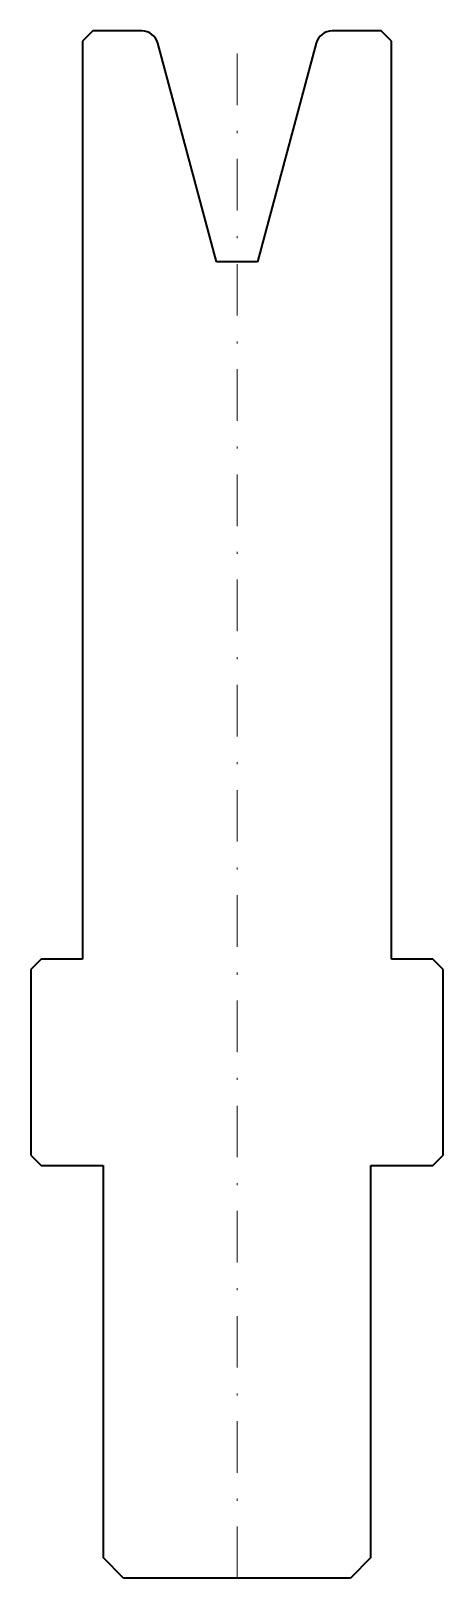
# Model space of a CAD drawing. Header units: millimetres. Extents: x -10 to 10, y -75 to 0.
import ezdxf

# ---------------------------------------------------------------- set-up
doc = ezdxf.new("R2010")
doc.units = ezdxf.units.MM
doc.header["$LTSCALE"] = 5
doc.linetypes.add('AUSGEZOGEN', pattern=[0])
doc.linetypes.add('DASHDOT', pattern=[1, 0.5, -0.25, 0, -0.25])
doc.layers.add('2', color=7, linetype='Continuous')

msp = doc.modelspace()

# ---------------------------------------------------------------- linework, layer by layer
at = {"layer": '2', "color": 7, "linetype": 'DASHDOT', "lineweight": 18}
msp.add_line((0, -75), (0, 0), dxfattribs=at)
at = {"layer": '2', "color": 7, "linetype": 'AUSGEZOGEN', "lineweight": 35}
for p, q in [((-7, 0), (-7.5, -0.5)), ((-7.5, -0.5), (-7.5, -45)), ((-4.614, 0), (-7, 0)), ((-1, -11.196), (-3.841, -0.593)), ((3.841, -0.593), (1, -11.196)), ((7, 0), (4.614, 0)), ((7.5, -0.5), (7, 0)), ((7.5, -45), (7.5, -0.5)), ((1, -11.196), (-1, -11.196)), ((-9.5, -45), (-10, -45.5)), ((-10, -45.5), (-10, -54.5)), ((-7.5, -45), (-9.5, -45)), ((9.5, -45), (7.5, -45)), ((10, -45.5), (9.5, -45)), ((10, -54.5), (10, -45.5)), ((-10, -54.5), (-9.5, -55)), ((9.5, -55), (10, -54.5)), ((-9.5, -55), (-6.498, -55)), ((-6.5, -55), (-6.5, -74)), ((6.5, -55), (9.5, -55)), ((6.5, -74), (6.5, -55)), ((-5.5, -75), (-6.5, -74)), ((6.5, -74), (5.5, -75)), ((5.5, -75), (-5.5, -75))]:
    msp.add_line(p, q, dxfattribs=at)
for centre, start, end in [((-4.614, -0.8), 15, 90), ((4.614, -0.8), 90, 165)]:
    msp.add_arc(centre, 0.8, start, end, dxfattribs=at)

doc.saveas('drawing.dxf')
